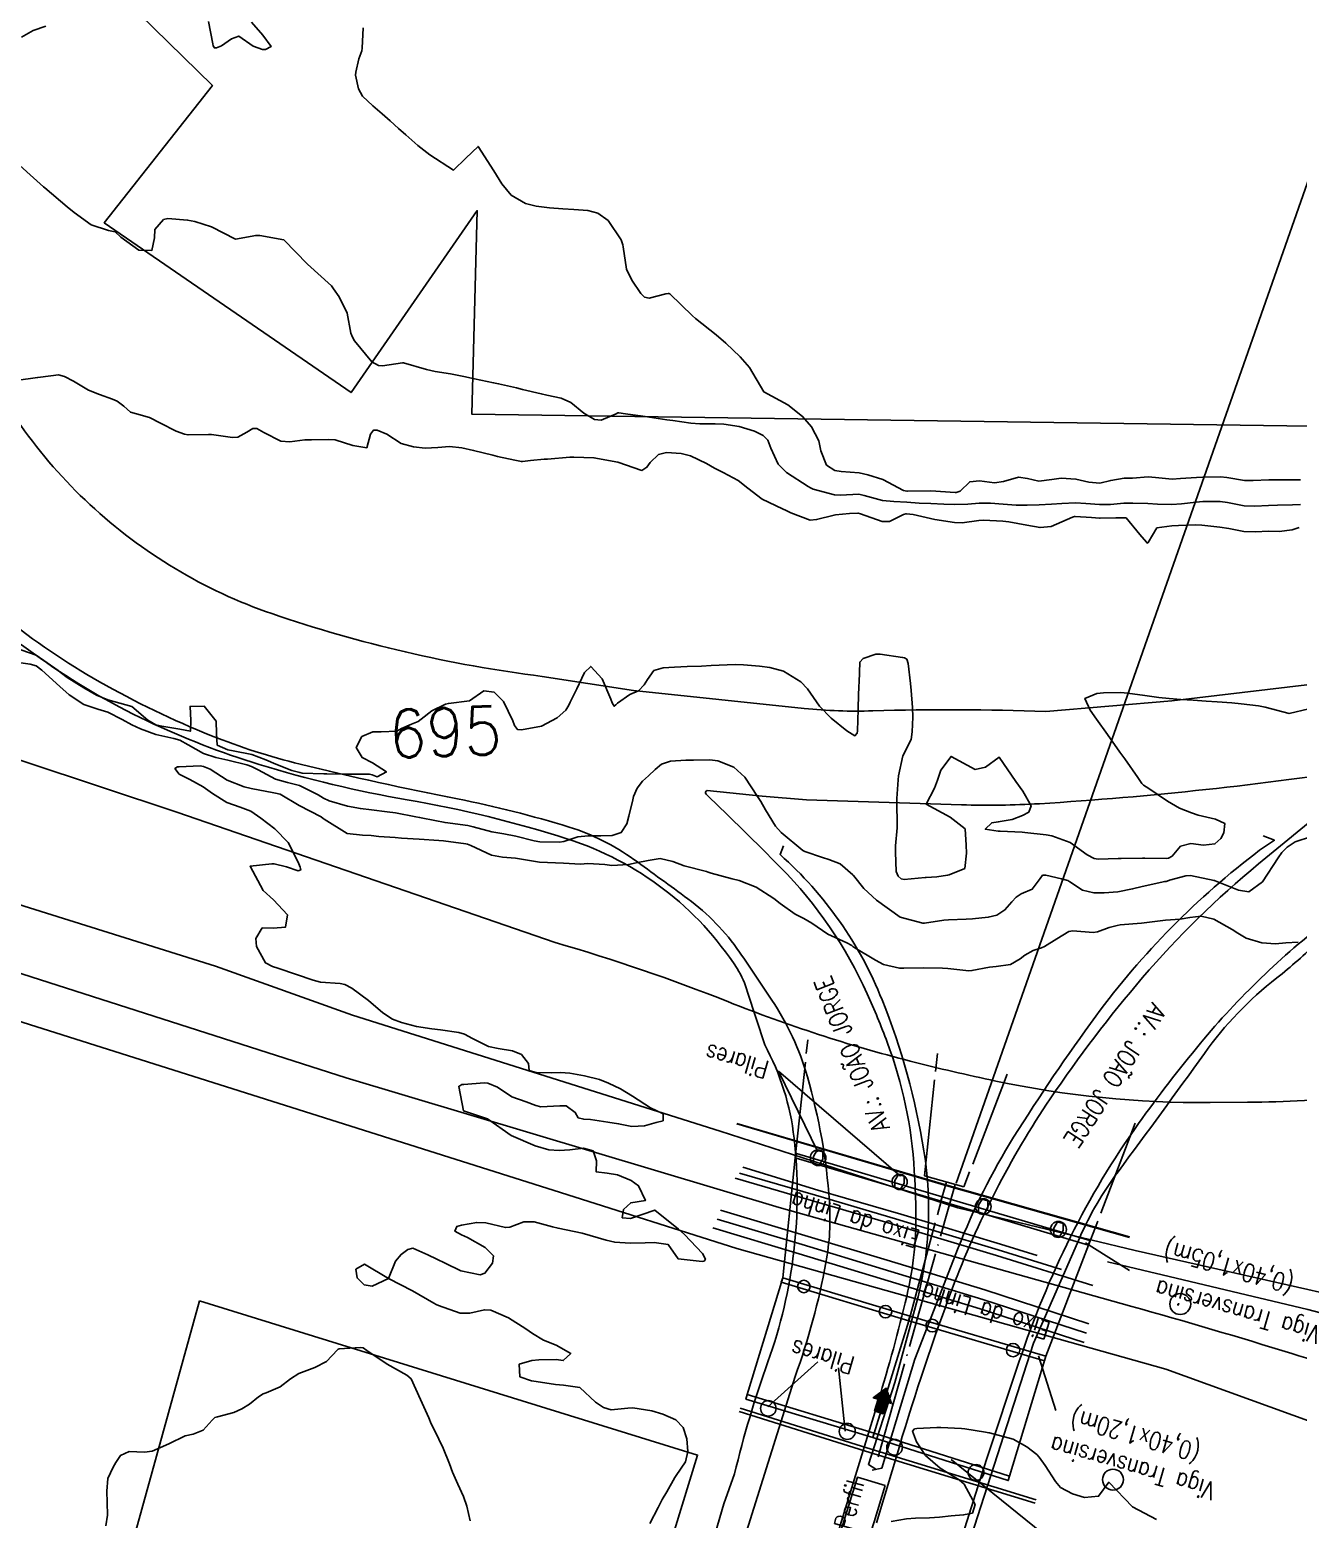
# Model space of a CAD drawing. Header units: metres. Extents: x 286371 to 293043, y 7462578 to 7466404.
# Drawn here: x 288655.3 to 288760.5, y 7465092.8 to 7465216.4 of the extents above; entities that cross this region are included whole.
import ezdxf
from ezdxf.enums import TextEntityAlignment as Align

# ---------------------------------------------------------------- set-up
doc = ezdxf.new("R2010")
doc.units = ezdxf.units.M
doc.header["$MEASUREMENT"] = 0
for name, pattern in [('CONTINUO', [0]), ('TRACEJADO', [8.7, 8, -0.7]), ('TRACO-PONTO', [9.4, 8, -0.7, 0, -0.7])]:
    doc.linetypes.add(name, pattern=pattern)
for name, color, linetype in [('ALINHAMENTO_SEÇÃO', 45, 'CONTINUO'), ('Canteiro', 45, 'Continuous'), ('Cotas', 45, 'Continuous'), ('Curvas de Nivel 1m', 11, 'Continuous'), ('Curvas de Nivel 5m', 15, 'Continuous'), ('Divisas', 45, 'Continuous'), ('Edificações', 30, 'Continuous'), ('EIXO', 45, 'Continuous'), ('Linha Férrea', 20, 'Continuous'), ('MURO', 30, 'Continuous'), ('PILAR', 45, 'Continuous'), ('Pontes_Viadutos_Tubos', 190, 'Continuous'), ('Postes', 20, 'Continuous'), ('TEXTO', 45, 'Continuous'), ('TRILHO', 45, 'Continuous'), ('VIADUTO', 190, 'Continuous'), ('Vias primárias', 230, 'Continuous'), ('VIGA', 190, 'Continuous')]:
    doc.layers.add(name, color=color, linetype=linetype)
doc.styles.add('ROMANS', font='romans', dxfattribs={"height": 0.2})
doc.styles.add('Style-STANDARD', font='STANDARD.shx')

msp = doc.modelspace()

# ---------------------------------------------------------------- hatches: boundary and pattern name
at = {"layer": 'TEXTO'}
msp.add_hatch(color=256, dxfattribs=at).paths.add_polyline_path([(288725.34, 7465101.81), (288725.64, 7465102.77), (288725.23, 7465102.9), (288726.32, 7465103.69), (288726.76, 7465102.42), (288726.35, 7465102.55), (288726.04, 7465101.58)])

# ---------------------------------------------------------------- linework, layer by layer
at = {"layer": 'ALINHAMENTO_SEÇÃO', "linetype": 'TRACO-PONTO', "flags": 128}
msp.add_lwpolyline([(288725.64, 7465098.01), (288732.04, 7465120.6)], dxfattribs=at)
at = {"layer": 'Canteiro'}
msp.add_lwpolyline([(288726.23, 7465095.62), (288723.92, 7465096.31), (288721.84, 7465089.53), (288718.57, 7465079.57), (288712.53, 7465060.3), (288705.9, 7465039.7), (288700.42, 7465021.98), (288698.7, 7465016.23, 0.81472), (288700.22, 7465015.41), (288706.95, 7465035.9), (288718.13, 7465070.26), (288725.32, 7465092.6)], format="xyb", close=True, dxfattribs=at)
at = {"layer": 'Curvas de Nivel 1m', "flags": 128}
for points, elevation in [([(288670.09, 7465217.04), (288670.46, 7465215.18), (288670.48, 7465215.04), (288670.59, 7465214.85), (288670.77, 7465214.85), (288671.18, 7465215.03), (288672.02, 7465215.6), (288672.61, 7465215.83), (288673.8, 7465214.99), (288674.58, 7465214.72), (288674.83, 7465214.72), (288675.29, 7465214.96), (288674.6, 7465215.92), (288673.67, 7465216.99)], 692), ([(288654.6, 7465215.74), (288655.56, 7465216.31), (288656.62, 7465216.65)], 692), ([(288682.94, 7465216.51), (288682.84, 7465214.84), (288682.81, 7465214.61), (288682.57, 7465213.94), (288682.31, 7465212.85), (288682.3, 7465212.6), (288682.53, 7465211.47), (288682.88, 7465210.84), (288683.74, 7465210.06), (288684.5, 7465209.39), (288685.16, 7465208.8), (288685.87, 7465208.18), (288686.48, 7465207.65), (288687.46, 7465206.77), (288688.45, 7465205.99), (288690.43, 7465204.72), (288691.45, 7465205.71), (288692.46, 7465206.69), (288693.77, 7465204.67), (288694.42, 7465203.59), (288695.19, 7465202.65), (288696.39, 7465201.96), (288697.27, 7465201.74), (288698.39, 7465201.58), (288699.48, 7465201.5), (288700.39, 7465201.46), (288701.56, 7465201.38), (288702.38, 7465201.15), (288703.25, 7465200.53), (288704.34, 7465198.93), (288704.46, 7465198.51), (288704.48, 7465198.37), (288704.77, 7465196.51), (288705.21, 7465195.58), (288705.96, 7465194.49), (288706.27, 7465194.17), (288706.66, 7465194.09), (288708.04, 7465194.46), (288708.23, 7465194.5), (288708.27, 7465194.5), (288708.37, 7465194.45), (288710.25, 7465192.64), (288710.5, 7465192.42), (288712.22, 7465191.06), (288713.01, 7465190.38), (288714.2, 7465189.24), (288714.96, 7465188.35), (288716.15, 7465186.33), (288718.14, 7465185.26), (288719.37, 7465184.29), (288720.11, 7465183.42), (288720.73, 7465182.26), (288720.9, 7465181.45), (288721.36, 7465180.26), (288722.06, 7465179.8), (288722.57, 7465179.73), (288724.06, 7465179.62), (288724.8, 7465179.45), (288726.04, 7465179.05), (288727.75, 7465178.16), (288728.02, 7465178.1), (288728.08, 7465178.09), (288730.02, 7465178.12), (288732.02, 7465177.99), (288732.12, 7465177.99), (288732.45, 7465178.09), (288733.24, 7465178.87), (288734.04, 7465178.96), (288735.3, 7465178.78), (288736.04, 7465178.9), (288737.28, 7465179.25), (288738.04, 7465179.14), (288738.98, 7465178.93), (288740.04, 7465179.05), (288740.83, 7465179.17), (288742.04, 7465179.1), (288743.11, 7465178.84), (288744.04, 7465178.76), (288744.94, 7465178.99), (288746.04, 7465179.16), (288746.73, 7465179.18), (288748.05, 7465179.27), (288748.65, 7465179.23), (288750.04, 7465179.09), (288750.71, 7465179.14), (288752.05, 7465179.22), (288752.57, 7465179.25), (288754.05, 7465179.29), (288754.57, 7465179.22), (288756.04, 7465178.99), (288756.76, 7465178.99), (288758.04, 7465179.03), (288758.7, 7465179.03), (288760.04, 7465179.04), (288760.67, 7465179.03)], 692), ([(288654.44, 7465205.1), (288655.59, 7465204.09), (288656.41, 7465203.34), (288656.52, 7465203.24), (288658.38, 7465201.68), (288658.95, 7465201.21), (288660.36, 7465200.19), (288661.8, 7465199.71), (288662.35, 7465199.61), (288662.82, 7465199.15), (288664.33, 7465198.07), (288665.39, 7465198.05), (288665.61, 7465199.11), (288665.66, 7465199.8), (288666.37, 7465200.62), (288666.74, 7465200.72), (288668.37, 7465200.57), (288668.96, 7465200.46), (288670.36, 7465200.01), (288672.34, 7465199), (288674.02, 7465199.31), (288674.35, 7465199.29), (288676.34, 7465198.94), (288678.31, 7465196.91), (288680.29, 7465195.12), (288680.48, 7465194.88), (288680.94, 7465194.2), (288681.6, 7465192.86), (288681.9, 7465191.19), (288682.03, 7465190.86), (288682.22, 7465190.56), (288683.65, 7465188.83), (288684.19, 7465188.51), (288684.52, 7465188.49), (288686.19, 7465188.73), (288686.26, 7465188.73), (288688.18, 7465188.19), (288688.9, 7465188.02), (288690.17, 7465187.81), (288691.29, 7465187.6), (288692.16, 7465187.42), (288693.75, 7465187.09), (288694.16, 7465187), (288695.64, 7465186.65), (288696.15, 7465186.53), (288697.7, 7465186.17), (288698.15, 7465186.06), (288699.35, 7465185.8), (288700.14, 7465185.45), (288701.23, 7465184.56), (288702.12, 7465184.04), (288702.66, 7465183.99), (288703.92, 7465184.52), (288704.05, 7465184.59), (288704.13, 7465184.6), (288704.7, 7465184.51), (288706.12, 7465184.3), (288706.33, 7465184.28), (288708.12, 7465184.02), (288708.62, 7465183.94), (288710.11, 7465183.72), (288710.85, 7465183.68), (288712.11, 7465183.68), (288712.85, 7465183.65), (288714.11, 7465183.46), (288715.38, 7465183.07), (288716.1, 7465182.7), (288716.49, 7465182.33), (288716.75, 7465181.66), (288717.35, 7465180.32), (288718.05, 7465179.65), (288719.83, 7465178.49), (288720.04, 7465178.36), (288720.25, 7465178.27), (288722.02, 7465177.79), (288722.51, 7465177.75), (288724.03, 7465177.83), (288724.49, 7465177.74), (288726.01, 7465177.33), (288726.94, 7465177.24), (288728.01, 7465177.17), (288729.05, 7465177.1), (288730.01, 7465177.07), (288731.1, 7465177.01), (288732.01, 7465176.98), (288733.07, 7465177.02), (288734.01, 7465177.1), (288734.96, 7465177.1), (288736.01, 7465177.02), (288737.08, 7465176.94), (288738.01, 7465176.94), (288739, 7465176.97), (288740.01, 7465177.02), (288740.88, 7465177.08), (288742.01, 7465177.12), (288742.86, 7465177.07), (288744.01, 7465176.99), (288744.9, 7465177), (288746.01, 7465177.1), (288746.76, 7465177.11), (288748.01, 7465177.06), (288748.82, 7465177.02), (288750.01, 7465176.99), (288750.79, 7465177.03), (288752.02, 7465177.19), (288752.56, 7465177.23), (288754.02, 7465177.23), (288754.61, 7465177.15), (288756.01, 7465176.87), (288756.88, 7465176.84), (288758.01, 7465176.91), (288758.76, 7465176.93), (288760.01, 7465176.96), (288760.67, 7465177)], 693), ([(288654.16, 7465187.28), (288655.92, 7465187.51), (288656.17, 7465187.56), (288657.66, 7465187.74), (288658.17, 7465187.61), (288658.89, 7465187.21), (288660.15, 7465186.47), (288661.07, 7465186.1), (288662.14, 7465185.73), (288662.53, 7465185.55), (288663.07, 7465185.15), (288663.64, 7465184.65), (288664.12, 7465184.52), (288665.21, 7465184.2), (288666.11, 7465183.74), (288667.41, 7465183.07), (288668.1, 7465182.81), (288668.4, 7465182.76), (288670.1, 7465182.8), (288670.34, 7465182.79), (288672.1, 7465182.55), (288672.53, 7465182.57), (288673.28, 7465182.99), (288673.79, 7465183.3), (288674.11, 7465183.3), (288674.68, 7465182.97), (288676.09, 7465182.23), (288676.84, 7465182.18), (288678.09, 7465182.35), (288678.65, 7465182.35), (288680.09, 7465182.38), (288680.61, 7465182.35), (288682.08, 7465181.88), (288683.22, 7465181.69), (288683.54, 7465182.83), (288683.78, 7465183.15), (288684.1, 7465183.16), (288684.89, 7465182.81), (288686.08, 7465182.04), (288687.09, 7465181.76), (288688.08, 7465181.66), (288689.11, 7465181.71), (288690.08, 7465181.81), (288691.1, 7465181.69), (288692.08, 7465181.47), (288693.68, 7465181.07), (288694.07, 7465180.98), (288695.51, 7465180.65), (288696.06, 7465180.55), (288696.15, 7465180.55), (288696.8, 7465180.63), (288697.93, 7465180.75), (288698.07, 7465180.76), (288698.22, 7465180.76), (288700.07, 7465180.9), (288700.4, 7465180.91), (288702.07, 7465180.86), (288704.06, 7465180.51), (288706.05, 7465179.81), (288706.46, 7465180.08), (288706.72, 7465180.47), (288707.42, 7465181.12), (288708.08, 7465181.29), (288709.29, 7465181.22), (288710.07, 7465181.03), (288711.4, 7465180.4), (288712.06, 7465180.01), (288712.8, 7465179.63), (288714.04, 7465178.97), (288714.84, 7465178.35), (288716.02, 7465177.42), (288717.7, 7465176.62), (288718.01, 7465176.49), (288718.4, 7465176.3), (288719.99, 7465175.7), (288720.53, 7465175.73), (288721.99, 7465176.11), (288722.11, 7465176.13), (288723.27, 7465176.23), (288723.95, 7465176.26), (288723.99, 7465176.26), (288724.18, 7465176.21), (288725.98, 7465175.57), (288726.59, 7465175.57), (288727.74, 7465176.16), (288727.95, 7465176.2), (288727.99, 7465176.21), (288728.55, 7465176.15), (288729.99, 7465175.83), (288730.35, 7465175.75), (288731.98, 7465175.48), (288732.6, 7465175.47), (288733.99, 7465175.66), (288734.37, 7465175.68), (288735.99, 7465175.6), (288736.47, 7465175.54), (288737.98, 7465175.26), (288739.07, 7465175.07), (288739.98, 7465175.15), (288741.76, 7465175.94), (288741.94, 7465175.99), (288741.99, 7465175.99), (288743.33, 7465175.91), (288743.99, 7465175.85), (288744.05, 7465175.85), (288745.35, 7465175.88), (288745.98, 7465175.88), (288746.2, 7465175.87), (288747.34, 7465174.49), (288747.9, 7465173.85), (288747.96, 7465173.79), (288748.01, 7465173.8), (288748.04, 7465173.84), (288748.76, 7465175.05), (288749.99, 7465175.23), (288750.54, 7465175.25), (288751.99, 7465175.31), (288752.5, 7465175.26), (288753.98, 7465175.11), (288754.74, 7465174.99), (288755.98, 7465174.74), (288756.97, 7465174.72), (288757.98, 7465174.78), (288758.91, 7465174.75), (288759.98, 7465174.88), (288760.57, 7465175.07)], 694), ([(288653.8, 7465163.96), (288655.31, 7465163.75), (288655.8, 7465163.6), (288656.29, 7465163.25), (288657.77, 7465161.88), (288658.53, 7465161.21), (288659.75, 7465160.4), (288660.91, 7465160.02), (288661.74, 7465159.75), (288662.95, 7465159.15), (288663.73, 7465158.72), (288664.47, 7465158.37), (288665.72, 7465157.91), (288667.22, 7465157.57), (288667.71, 7465157.45), (288668.41, 7465157.06), (288669.69, 7465156.33), (288670.72, 7465156), (288671.69, 7465155.77), (288673.28, 7465155.39), (288673.68, 7465155.27), (288674.22, 7465154.98), (288675.66, 7465154.21), (288676.66, 7465153.94), (288677.66, 7465153.68), (288679.19, 7465152.9), (288679.64, 7465152.63), (288680.11, 7465152.42), (288681.63, 7465151.98), (288682.7, 7465151.77), (288683.62, 7465151.66), (288684.91, 7465151.51), (288685.61, 7465151.41), (288687.29, 7465151.09), (288687.61, 7465151.03), (288689.02, 7465150.74), (288689.6, 7465150.63), (288689.72, 7465150.61), (288691.6, 7465150.35), (288692.05, 7465150.25), (288693.59, 7465149.84), (288694.59, 7465149.66), (288695.59, 7465149.47), (288697.12, 7465149.08), (288697.58, 7465149.01), (288699.2, 7465148.97), (288699.58, 7465149.04), (288700.74, 7465149.41), (288701.59, 7465149.51), (288702.63, 7465149.5), (288703.59, 7465149.52), (288704.33, 7465149.77), (288704.81, 7465150.51), (288704.97, 7465151.15), (288705.29, 7465152.5), (288705.36, 7465152.78), (288705.65, 7465153.46), (288706.11, 7465154.03), (288706.6, 7465154.48), (288707.14, 7465155.01), (288707.68, 7465155.45), (288708.42, 7465155.71), (288709.68, 7465155.77), (288710.33, 7465155.78), (288711.69, 7465155.81), (288712.34, 7465155.74), (288713.68, 7465155.21), (288714.58, 7465154.36), (288715.64, 7465152.77), (288715.9, 7465152.34), (288716.29, 7465151.67), (288717.14, 7465150.32), (288717.6, 7465149.79), (288719.39, 7465148.29), (288719.57, 7465148.2), (288721.02, 7465147.71), (288721.56, 7465147.54), (288722.49, 7465147.17), (288723.54, 7465146.27), (288723.59, 7465146.21), (288724.46, 7465145.14), (288725.51, 7465144.18), (288727.48, 7465142.75), (288729.34, 7465142.26), (288729.48, 7465142.27), (288731.08, 7465142.51), (288731.48, 7465142.55), (288732.95, 7465142.6), (288733.48, 7465142.63), (288734.77, 7465142.76), (288735.49, 7465142.93), (288736.16, 7465143.36), (288736.74, 7465144.02), (288737.09, 7465144.43), (288737.51, 7465144.69), (288738.42, 7465145.09), (288739.08, 7465145.98), (288739.28, 7465146.24), (288739.54, 7465146.25), (288740.85, 7465145.95), (288741.38, 7465145.8), (288741.53, 7465145.7), (288742.58, 7465144.99), (288743.52, 7465144.78), (288744.4, 7465144.79), (288745.52, 7465144.87), (288746.75, 7465145.1), (288747.53, 7465145.29), (288749.42, 7465145.72), (288749.53, 7465145.73), (288749.61, 7465145.75), (288749.81, 7465145.82), (288751.15, 7465146.19), (288751.54, 7465146.21), (288753.51, 7465145.79), (288753.53, 7465145.79), (288753.59, 7465145.76), (288755.52, 7465145), (288756.38, 7465144.87), (288757.53, 7465145.7), (288758.82, 7465147.68), (288759.13, 7465148.11), (288759.58, 7465148.57), (288760.24, 7465149), (288761.59, 7465149.46)], 696), ([(288706.71, 7465092.47), (288707.39, 7465093.81), (288707.74, 7465094.46), (288708.11, 7465095.11), (288708.77, 7465096.28), (288708.84, 7465096.38), (288708.89, 7465096.44), (288709.65, 7465097.58), (288709.86, 7465098.43), (288709.76, 7465099.5), (288709.47, 7465100.44), (288708.85, 7465101.07), (288707.78, 7465101.54), (288706.86, 7465101.82), (288705.3, 7465102.07), (288704.87, 7465102.04), (288703.5, 7465101.89), (288702.87, 7465102.08), (288702.2, 7465102.54), (288700.89, 7465103.75), (288699.54, 7465103.94), (288698.89, 7465103.99), (288697.28, 7465104.24), (288696.9, 7465104.31), (288695.93, 7465104.64), (288695.88, 7465105.68), (288696.92, 7465105.99), (288697.49, 7465106.05), (288698.93, 7465106.07), (288699.53, 7465105.98), (288700.14, 7465106.58), (288698.94, 7465107.26), (288697.88, 7465107.68), (288696.96, 7465108.23), (288696.43, 7465108.63), (288694.98, 7465109.54), (288693.51, 7465110.16), (288692.99, 7465110.2), (288691.77, 7465109.91), (288690.98, 7465109.92), (288689.18, 7465110.55), (288688.99, 7465110.63), (288688.78, 7465110.75), (288687.01, 7465111.78), (288685.02, 7465112.8), (288683.68, 7465112.16), (288683.02, 7465112.26), (288682.43, 7465112.84), (288682.32, 7465113.56), (288683.04, 7465113.98), (288685.02, 7465112.8), (288685.6, 7465114.24), (288686.08, 7465114.79), (288686.64, 7465115.2), (288687.06, 7465115.32), (288688.28, 7465114.76), (288689.05, 7465114.39), (288689.73, 7465114.05), (288691.03, 7465113.42), (288692.62, 7465113.1), (288693.03, 7465113.23), (288693.66, 7465114.06), (288693.74, 7465114.67), (288693.06, 7465115.37), (288691.59, 7465116.19), (288691.08, 7465116.42), (288690.52, 7465116.72), (288690.7, 7465117.11), (288691.09, 7465117.22), (288692.35, 7465117.44), (288693.09, 7465117.4), (288694.73, 7465117.01), (288695.09, 7465117.05), (288696.25, 7465117.49), (288697.1, 7465117.48), (288698.62, 7465117.07), (288699.09, 7465116.96), (288701.08, 7465116.56), (288703.08, 7465115.96), (288703.8, 7465115.8), (288705.07, 7465115.71), (288706.33, 7465115.74), (288707.07, 7465115.77), (288708.23, 7465115.61), (288709.05, 7465114.43), (288711.05, 7465114.21), (288711.21, 7465114.24), (288711.32, 7465114.4), (288711.06, 7465114.86), (288709.59, 7465116.43), (288709.09, 7465116.88), (288707.11, 7465118.46), (288705.1, 7465117.76), (288704.42, 7465117.83), (288704.52, 7465118.51), (288705.12, 7465119.07), (288706.34, 7465119.26), (288705.77, 7465120.48), (288705.15, 7465120.91), (288704.03, 7465121.39), (288703.16, 7465121.54), (288702.25, 7465121.64), (288702.28, 7465122.54), (288702, 7465123.37), (288701.19, 7465123.59), (288700.07, 7465123.46), (288699.19, 7465123.4), (288698.33, 7465123.47), (288697.19, 7465123.79), (288695.21, 7465124.65), (288693.23, 7465126.04), (288691.24, 7465126.71), (288690.85, 7465128.72), (288691.12, 7465128.87), (288691.28, 7465128.88), (288692.96, 7465129.01), (288693.28, 7465128.99), (288694.07, 7465128.67), (288695.26, 7465127.85), (288696.44, 7465127.45), (288697.25, 7465127.13), (288697.67, 7465127.04), (288699.25, 7465127.12), (288699.77, 7465127.11), (288700.52, 7465126.57), (288700.77, 7465126.11), (288701.23, 7465126), (288701.79, 7465125.98), (288703.22, 7465125.75), (288704.11, 7465125.62), (288705.22, 7465125.4), (288706.26, 7465125.44), (288707.22, 7465125.73), (288707.8, 7465125.88), (288707.8, 7465126.46), (288707.24, 7465126.73), (288706.76, 7465126.95), (288705.26, 7465127.91), (288704.26, 7465128.51), (288703.27, 7465128.99), (288702.53, 7465129.29), (288701.29, 7465129.59), (288700.06, 7465129.81), (288699.29, 7465129.87), (288698.55, 7465129.86), (288697.29, 7465129.88), (288696.71, 7465130.04), (288696.64, 7465130.63), (288696.06, 7465131.38), (288695.32, 7465131.68), (288694.12, 7465131.88), (288693.32, 7465132.04), (288692, 7465132.7), (288691.34, 7465133.07), (288690.87, 7465133.2), (288689.34, 7465133.42), (288688.61, 7465133.5), (288687.35, 7465133.7), (288686.11, 7465134.03), (288685.36, 7465134.31), (288684.56, 7465134.82), (288683.38, 7465135.86), (288681.99, 7465136.86), (288681.4, 7465137.17), (288681.02, 7465137.25), (288679.4, 7465137.37), (288678.78, 7465137.53), (288677.41, 7465138.01), (288675.84, 7465138.53), (288675.42, 7465138.67), (288674.82, 7465138.96), (288674.08, 7465140.34), (288674.02, 7465140.98), (288674.56, 7465141.87), (288675.47, 7465141.85), (288676.48, 7465141.93), (288676.65, 7465142.94), (288675.5, 7465144.19), (288674.64, 7465144.97), (288673.55, 7465146.98), (288675.34, 7465147.17), (288675.56, 7465147.17), (288676.57, 7465146.94), (288677.54, 7465146.61), (288677.77, 7465146.69), (288677.71, 7465146.92), (288677.55, 7465147.32), (288676.72, 7465148.94), (288675.6, 7465150.08), (288674.45, 7465150.97), (288673.62, 7465151.55), (288672.74, 7465151.88), (288671.63, 7465152.27), (288670.42, 7465153.03), (288669.65, 7465153.56), (288668.55, 7465154.17), (288667.67, 7465154.62), (288667.32, 7465155.08), (288667.53, 7465155.23), (288667.68, 7465155.24), (288669.42, 7465155.3), (288669.68, 7465155.25), (288670.25, 7465155.04), (288671.66, 7465154.11), (288673.07, 7465153.57), (288673.65, 7465153.42), (288675.53, 7465153.07), (288675.65, 7465153.05), (288676.05, 7465152.95), (288677.63, 7465152.03), (288679.44, 7465151.08), (288679.61, 7465150.95), (288679.69, 7465150.89), (288681.59, 7465149.69), (288682.87, 7465149.57), (288683.58, 7465149.54), (288684.22, 7465149.46), (288685.58, 7465149.37), (288686.11, 7465149.32), (288687.58, 7465149.24), (288689.2, 7465149.12), (288689.58, 7465149.08), (288691.43, 7465148.85), (288691.58, 7465148.82), (288691.86, 7465148.7), (288693.56, 7465147.89), (288694.49, 7465147.73), (288695.56, 7465147.65), (288696.73, 7465147.45), (288697.55, 7465147.33), (288698.88, 7465147.27), (288699.55, 7465147.23), (288700.95, 7465147.16), (288701.55, 7465147.21), (288702.96, 7465147.12), (288703.55, 7465147.05), (288704.93, 7465147.13), (288705.56, 7465147.26), (288706.58, 7465147.46), (288707.56, 7465147.62), (288708.62, 7465147.38), (288709.55, 7465147.02), (288711.41, 7465146.55), (288711.55, 7465146.48), (288711.78, 7465146.4), (288713.54, 7465145.95), (288714.11, 7465145.79), (288715.53, 7465145.26), (288716.98, 7465144.32), (288717.51, 7465143.88), (288718.77, 7465143.02), (288719.49, 7465142.64), (288720.13, 7465142.27), (288721.47, 7465141.34), (288723.05, 7465140.63), (288723.45, 7465140.4), (288723.55, 7465140.32), (288723.72, 7465140.22), (288725.43, 7465139.19), (288726.09, 7465138.84), (288727.42, 7465138.53), (288727.78, 7465138.52), (288729.42, 7465138.56), (288730.99, 7465138.53), (288731.42, 7465138.51), (288733.16, 7465138.32), (288733.42, 7465138.33), (288734.87, 7465138.6), (288735.42, 7465138.66), (288736.61, 7465138.83), (288737.43, 7465139.3), (288737.82, 7465139.62), (288738.5, 7465139.99), (288739.2, 7465140.23), (288739.45, 7465140.34), (288740.45, 7465140.97), (288741.47, 7465141.58), (288741.78, 7465141.63), (288743.47, 7465141.48), (288743.83, 7465141.55), (288744.8, 7465141.89), (288745.48, 7465142.08), (288745.72, 7465142.13), (288747.48, 7465142.26), (288747.94, 7465142.31), (288749.48, 7465142.5), (288750.69, 7465142.6), (288751.49, 7465142.73), (288752.43, 7465142.84), (288753.49, 7465142.59), (288755.01, 7465141.74), (288755.47, 7465141.44), (288756.17, 7465141.01), (288757.46, 7465140.64), (288758.6, 7465140.54), (288759.46, 7465140.62), (288760.49, 7465140.69)], 697), ([(288661.58, 7465092.29), (288661.72, 7465093.16), (288661.7, 7465094.2), (288661.67, 7465095.16), (288661.74, 7465096.19), (288662.18, 7465097.15), (288662.41, 7465097.53), (288662.8, 7465098.12), (288663.51, 7465098.43), (288664.8, 7465098.38), (288665.43, 7465098.48), (288666.81, 7465099.08), (288668.16, 7465099.73), (288668.83, 7465099.89), (288669.66, 7465100.22), (288670.4, 7465101.03), (288670.63, 7465101.25), (288670.85, 7465101.31), (288672.19, 7465101.67), (288672.86, 7465101.98), (288673.49, 7465102.36), (288674.24, 7465102.97), (288674.63, 7465103.22), (288674.88, 7465103.31), (288676.04, 7465103.8), (288676.9, 7465104.46), (288677.58, 7465104.92), (288678.91, 7465105.42), (288679.89, 7465105.91), (288680.79, 7465106.87), (288680.86, 7465106.94), (288680.94, 7465106.96), (288682.7, 7465107.07), (288682.94, 7465107.03), (288683.22, 7465106.83), (288684.92, 7465105.7), (288686.54, 7465104.78), (288686.9, 7465104.46), (288687.69, 7465102.76), (288688.37, 7465101.24), (288688.58, 7465100.75), (288688.84, 7465100.22), (288689.55, 7465098.73), (288690.09, 7465097.43), (288690.34, 7465096.72), (288690.77, 7465095.72), (288691.24, 7465094.71), (288691.52, 7465093.92), (288691.79, 7465092.7)], 697), ([(288726.72, 7465092.63), (288728, 7465092.87), (288728.73, 7465092.9), (288729.89, 7465092.95), (288730.73, 7465093), (288731.71, 7465093.11), (288732.73, 7465093.19), (288733.46, 7465093.34), (288733.7, 7465094.06), (288732.77, 7465095.74), (288732.37, 7465096.08), (288730.79, 7465097.06), (288729.56, 7465098.12), (288728.82, 7465099.25), (288728.5, 7465100.14), (288728.66, 7465100.31), (288728.84, 7465100.34), (288730.52, 7465100.43), (288730.84, 7465100.43), (288732.56, 7465100.36), (288732.84, 7465100.33), (288734.54, 7465100.05), (288734.83, 7465100), (288734.89, 7465099.99), (288736.83, 7465099.46), (288737.98, 7465098.84), (288738.81, 7465098.19), (288738.99, 7465097.98), (288739.5, 7465097.27), (288740.35, 7465095.96), (288740.77, 7465095.46), (288741.76, 7465094.94), (288742.75, 7465094.64), (288743.93, 7465094.73), (288744.77, 7465095.89), (288746.74, 7465093.86), (288748.73, 7465092.81)], 698)]:
    msp.add_lwpolyline(points, dxfattribs=dict(at, elevation=elevation))
at = {"layer": 'Curvas de Nivel 5m', "elevation": 695, "flags": 128}
msp.add_lwpolyline([(288653.98, 7465165.13), (288655.81, 7465164.49), (288657.63, 7465163.23), (288657.79, 7465163.08), (288658.37, 7465162.63), (288659.77, 7465161.78), (288660.8, 7465161.18), (288661.76, 7465160.78), (288662.26, 7465160.65), (288663.75, 7465160.23), (288665.07, 7465159.11), (288665.73, 7465158.71), (288666.22, 7465158.61), (288667.72, 7465158.35), (288668.6, 7465158.18), (288668.63, 7465159.06), (288668.57, 7465160.24), (288669.75, 7465160.26), (288670.74, 7465159.03), (288670.75, 7465158), (288670.83, 7465157.03), (288671.7, 7465156.64), (288672.14, 7465156.56), (288673.69, 7465156.26), (288674.85, 7465155.8), (288675.68, 7465155.45), (288677.01, 7465154.93), (288677.67, 7465154.75), (288677.88, 7465154.71), (288679.67, 7465154.65), (288679.92, 7465154.64), (288681.67, 7465154.61), (288683.45, 7465154.61), (288683.67, 7465154.56), (288684.09, 7465154.39), (288684.85, 7465154.81), (288683.69, 7465155.56), (288682.84, 7465155.99), (288682.35, 7465156.84), (288682.82, 7465157.74), (288683.72, 7465158.13), (288684.42, 7465158.12), (288685.73, 7465158.2), (288686.12, 7465158.4), (288686.94, 7465158.78), (288687.5, 7465159), (288687.74, 7465159.18), (288688.62, 7465159.88), (288689.76, 7465160.44), (288690, 7465160.49), (288691.76, 7465160.7), (288692.94, 7465161.52), (288693.78, 7465161.43), (288694.57, 7465160.66), (288695.33, 7465159.05), (288695.49, 7465158.65), (288695.72, 7465158.33), (288696.06, 7465158.3), (288697.72, 7465158.61), (288699.03, 7465159.3), (288699.74, 7465159.93), (288700, 7465160.33), (288700.11, 7465160.58), (288700.66, 7465161.69), (288701.07, 7465162.57), (288701.29, 7465163.06), (288701.8, 7465163.56), (288702.76, 7465162.54), (288703.46, 7465160.83), (288703.57, 7465160.53), (288703.75, 7465160.25), (288703.89, 7465160.38), (288704.01, 7465160.52), (288705.04, 7465161.23), (288705.77, 7465161.52), (288706.23, 7465162.03), (288706.5, 7465162.48), (288707.05, 7465163.22), (288707.8, 7465163.44), (288708.76, 7465163.49), (288709.8, 7465163.54), (288710.98, 7465163.59), (288711.8, 7465163.63), (288713.13, 7465163.7), (288713.8, 7465163.71), (288714.47, 7465163.69), (288715.8, 7465163.57), (288716.66, 7465163.46), (288717.8, 7465163.16), (288719.24, 7465162.28), (288719.78, 7465161.7), (288720.79, 7465160.26), (288721.74, 7465159.27), (288723.04, 7465158.22), (288723.72, 7465157.81), (288723.9, 7465158.03), (288723.94, 7465158.21), (288723.98, 7465159.98), (288723.99, 7465160.21), (288724.05, 7465161.94), (288724.06, 7465162.21), (288724.11, 7465163.91), (288724.4, 7465164.21), (288725.45, 7465164.56), (288725.82, 7465164.58), (288727.67, 7465164.31), (288727.82, 7465164.28), (288728.01, 7465164.15), (288728.14, 7465163.81), (288728.32, 7465162.15), (288728.37, 7465161.55), (288728.5, 7465160.14), (288728.53, 7465159.35), (288728.47, 7465158.14), (288728.37, 7465157.49), (288727.69, 7465156.15), (288727.33, 7465154.49), (288727.29, 7465154.16), (288727.19, 7465152.61), (288727.2, 7465152.16), (288727.23, 7465150.54), (288727.21, 7465150.16), (288727.07, 7465148.67), (288727.08, 7465148.16), (288727.15, 7465146.56), (288727.31, 7465146.16), (288727.54, 7465145.94), (288727.8, 7465145.89), (288729.54, 7465146.04), (288729.62, 7465146.05), (288730.51, 7465146.11), (288731.4, 7465146.23), (288731.54, 7465146.26), (288732.82, 7465146.81), (288732.98, 7465148.07), (288732.93, 7465148.72), (288732.85, 7465150.08), (288731.62, 7465151.05), (288729.63, 7465152.12), (288730.32, 7465153.45), (288730.57, 7465154.11), (288730.84, 7465154.94), (288731.69, 7465156.09), (288733.68, 7465155.01), (288734.54, 7465155.19), (288735.69, 7465156.03), (288737.05, 7465154.01), (288737.65, 7465153.2), (288738.33, 7465151.99), (288738.14, 7465151.48), (288737.62, 7465151.19), (288736.76, 7465150.86), (288735.61, 7465150.66), (288735.06, 7465150.59), (288734.53, 7465150.05), (288735.6, 7465149.89), (288735.75, 7465149.88), (288737.59, 7465149.8), (288737.81, 7465149.79), (288739.59, 7465149.58), (288740.05, 7465149.5), (288741.58, 7465148.96), (288742.97, 7465147.92), (288743.56, 7465147.63), (288743.89, 7465147.58), (288745.56, 7465147.62), (288745.81, 7465147.63), (288747.56, 7465147.66), (288747.75, 7465147.66), (288749.56, 7465147.63), (288749.73, 7465147.65), (288750.03, 7465147.82), (288750.73, 7465148.66), (288751.58, 7465148.87), (288752.64, 7465148.72), (288753.58, 7465148.83), (288754.06, 7465149.29), (288754.3, 7465149.75), (288754.39, 7465150.53), (288753.61, 7465150.9), (288752.18, 7465151.22), (288751.62, 7465151.4), (288750.65, 7465151.81), (288749.63, 7465152.39), (288748.08, 7465153.42), (288747.65, 7465153.72), (288747.52, 7465153.86), (288747.18, 7465154.35), (288746.1, 7465155.88), (288745.7, 7465156.44), (288744.66, 7465157.9), (288743.74, 7465159.19), (288743.24, 7465159.92), (288742.79, 7465160.91), (288743.77, 7465161.3), (288744.32, 7465161.36), (288745.78, 7465161.4), (288746.31, 7465161.34), (288747.77, 7465161.15), (288748.93, 7465160.99), (288749.77, 7465160.89), (288750.75, 7465160.82), (288751.76, 7465160.75), (288752.85, 7465160.68), (288753.76, 7465160.62), (288754.97, 7465160.53), (288755.75, 7465160.45), (288757.18, 7465160.28), (288757.75, 7465160.18), (288759.74, 7465159.66), (288761.35, 7465160.04)], dxfattribs=at)
at = {"layer": 'Divisas'}
msp.add_lwpolyline([(288744.67, 7465114.18), (288761.28, 7465110.22), (288778.84, 7465105.6), (288804.46, 7465092.81)], dxfattribs=at)
at = {"layer": 'Edificações'}
msp.add_lwpolyline([(288782.72, 7465183.18), (288691.93, 7465184.48), (288692.39, 7465201.37), (288681.93, 7465186.27), (288661.46, 7465200.36), (288670.42, 7465211.73), (288661.92, 7465220.1)], dxfattribs=at)
msp.add_lwpolyline([(288669.34, 7465110.93), (288710.67, 7465098.15), (288699.55, 7465061.89), (288695.29, 7465063.13), (288683.73, 7465029.7), (288585.15, 7465059.57), (288588.01, 7465069.99), (288652.62, 7465050.62)], close=True, dxfattribs=at)
at = {"layer": 'EIXO', "linetype": 'CONTINUO'}
for points in [[(288740.86, 7465113.55, 697.07), (288735.59, 7465115.18, 697.01), (288730.42, 7465116.72, 696.96), (288727.07, 7465117.74, 696.97), (288720.44, 7465119.69, 697.01), (288714.13, 7465121.53, 696.97)], [(288742.91, 7465108.27, 697.04), (288734.33, 7465111.04, 696.99), (288726.07, 7465113.57, 696.96), (288719.33, 7465115.61, 696.92), (288712.28, 7465117.72, 696.88)]]:
    msp.add_polyline3d(points, dxfattribs=at)
at = {"layer": 'Linha Férrea'}
msp.add_lwpolyline([(288395.39, 7465220.37), (288465.18, 7465199.75), (288518.33, 7465183.65), (288550.13, 7465172.97), (288584.31, 7465160.13), (288624.14, 7465147.83), (288681.52, 7465129.43), (288717.43, 7465118.67), (288746.67, 7465110.48, -0.006695), (288759.95, 7465106.57, -0.00955), (288769.3, 7465103.48), (288776.23, 7465100.8), (288796.23, 7465092.38)], format="xyb", dxfattribs=at)
msp.add_lwpolyline([(288805.66, 7465082.27), (288780.4, 7465093.63), (288768.67, 7465098.32), (288749.5, 7465105.26), (288713.92, 7465115.27), (288699.3, 7465119.93), (288648.14, 7465136.09), (288592.54, 7465153.23), (288567.5, 7465160.83), (288552.82, 7465165.26), (288534.64, 7465170.84), (288514.72, 7465177.02), (288485.9, 7465185.17), (288483.25, 7465186.43), (288463.84, 7465192.33), (288448.64, 7465196.85), (288437.91, 7465199.81), (288426.8, 7465202.51)], dxfattribs=at)
at = {"layer": 'MURO', "linetype": 'CONTINUO'}
for points in [[(288713.92, 7465125.62, 696.96), (288731.34, 7465120.49, 696.87), (288746.49, 7465116.2, 697.3)], [(288713.93, 7465125.66, 0), (288731.35, 7465120.53, 0), (288746.5, 7465116.24, 0)], [(288714.2, 7465102.04, 696.92), (288724.69, 7465098.76, 697.07), (288738.76, 7465094.44, 698.19)], [(288714.11, 7465101.75, 0), (288724.6, 7465098.47, 0), (288738.67, 7465094.15, 0)]]:
    msp.add_polyline3d(points, dxfattribs=at)
at = {"layer": 'PILAR', "linetype": 'CONTINUO'}
for points in [[(288720.74, 7465122.2, 697.23), (288721.05, 7465122.7, 697.2), (288721.05, 7465123.29, 697.2), (288720.57, 7465123.42, 697.2), (288720.27, 7465122.92, 697.2), (288720.27, 7465122.33, 697.23)], [(288727.5, 7465120.19, 697.23), (288727.8, 7465120.69, 697.2), (288727.81, 7465121.28, 697.2), (288727.33, 7465121.41, 697.2), (288727.03, 7465120.91, 697.2), (288727.03, 7465120.32, 697.23)], [(288734.28, 7465119.38, 697.2), (288734.75, 7465119.24, 697.2), (288734.75, 7465118.66, 697.2), (288734.45, 7465118.15, 697.23), (288733.97, 7465118.29, 697.23), (288733.97, 7465118.87, 697.2)], [(288740.51, 7465117.48, 697.2), (288740.98, 7465117.34, 697.2), (288740.98, 7465116.76, 697.2), (288740.68, 7465116.25, 697.23), (288740.2, 7465116.39, 697.23), (288740.2, 7465116.97, 697.2)]]:
    msp.add_polyline3d(points, close=True, dxfattribs=at)
for centre, radius in [((288720.66, 7465122.81), 0.647), ((288727.42, 7465120.8), 0.628), ((288734.36, 7465118.76), 0.653), ((288740.59, 7465116.86), 0.661), ((288719.48, 7465112.13), 0.52), ((288726.25, 7465110.04), 0.515), ((288730.13, 7465108.89), 0.524), ((288736.83, 7465106.85), 0.553), ((288716.53, 7465102.02), 0.645), ((288723.08, 7465100.11), 0.667), ((288727.01, 7465098.79), 0.648), ((288733.76, 7465096.7), 0.652)]:
    msp.add_circle(centre, radius, dxfattribs=at)
at = {"layer": 'Pontes_Viadutos_Tubos'}
for points in [[(288625.97, 7465185.83), (288630.32, 7465182.7), (288637.51, 7465177.65), (288647.14, 7465170.64), (288656.14, 7465164.24, 0.043763), (288665, 7465159.04, 0.03631), (288674.31, 7465155.42, 0.031982), (288686.57, 7465152.5, -0.034812), (288699.89, 7465149.24, -0.173326), (288713.95, 7465138.49, -0.082141), (288714.8, 7465136.55), (288716.23, 7465132.18, -0.097063), (288718.67, 7465124.43, -0.114833), (288716.5, 7465105.88, 0.027726), (288713.73, 7465096.58), (288712.85, 7465094.11), (288709.21, 7465081.7), (288691.1, 7465023.72), (288689.55, 7465023.56)], [(288710.09, 7465017.07), (288709.5, 7465017.65), (288713.32, 7465029.71), (288718.43, 7465045), (288724.29, 7465062.93), (288731.18, 7465084.63), (288738.53, 7465107.42), (288742.36, 7465116.18, -0.057014), (288745.54, 7465121.65, 0.004529), (288752.7, 7465131.46, -0.071512), (288758.7, 7465137.72, 0.031173), (288762.1, 7465140.74, -0.067801), (288768.23, 7465145.43, -0.015572), (288781.15, 7465152.26, -0.023694), (288785.83, 7465154.28, 0.002434), (288787.2, 7465153.75, 2.970551)], [(288725.14, 7465096.9), (288725.95, 7465097.07), (288728.68, 7465106.11), (288732.28, 7465115.33, -0.046377), (288736.88, 7465124.5, -0.019217), (288743.7, 7465134.55, -0.0722), (288757.28, 7465148.31), (288758.51, 7465149.14), (288757.57, 7465149.51)], [(288725.45, 7465096.99), (288724.84, 7465097.37), (288727.02, 7465104.17), (288728.75, 7465110.47, 0.10723), (288729.44, 7465123.37, 0.055388), (288725.97, 7465135.9, 0.116185), (288717.51, 7465147.95), (288717.78, 7465148.68)]]:
    msp.add_lwpolyline(points, format="xyb", dxfattribs=at)
at = {"layer": 'Postes'}
for centre in [(288750.7, 7465110.67), (288745.12, 7465096.11)]:
    msp.add_circle(centre, 0.866, dxfattribs=at)
at = {"layer": 'TEXTO', "linetype": 'CONTINUO'}
msp.add_line((288732.1, 7465120.69), (288805.16, 7465328.81), dxfattribs=at)
at = {"layer": 'TEXTO', "linetype": 'CONTINUO', "flags": 128}
for points in [[(288726.14, 7465101.88), (288725.51, 7465103.1)], [(288726.18, 7465102.02), (288725.59, 7465103.16)], [(288726.22, 7465102.15), (288725.67, 7465103.22)], [(288726.26, 7465102.29), (288725.75, 7465103.28)], [(288726.31, 7465102.42), (288725.83, 7465103.34)], [(288726.35, 7465102.55), (288725.91, 7465103.4)], [(288726.49, 7465102.51), (288726, 7465103.46)], [(288726.62, 7465102.46), (288726.08, 7465103.52)], [(288726.76, 7465102.43), (288726.16, 7465103.58)], [(288726.54, 7465103.06), (288726.24, 7465103.64)], [(288725.26, 7465102.92), (288725.28, 7465102.89)], [(288725.34, 7465102.98), (288725.41, 7465102.85)], [(288725.36, 7465101.87), (288725.4, 7465101.79)], [(288725.4, 7465102), (288725.53, 7465101.74)], [(288725.42, 7465103.04), (288725.55, 7465102.8)], [(288725.44, 7465102.14), (288725.67, 7465101.7)], [(288725.48, 7465102.27), (288725.8, 7465101.66)], [(288725.94, 7465101.62), (288725.53, 7465102.41)], [(288726.05, 7465101.61), (288725.57, 7465102.54)], [(288726.09, 7465101.75), (288725.61, 7465102.68)]]:
    msp.add_lwpolyline(points, dxfattribs=at)
at = {"layer": 'TEXTO', "linetype": 'CONTINUO'}
for points in [[(288720.65, 7465123.29, 0), (288717.38, 7465129.98, 0), (288727.5, 7465121.29, 0)], [(288742.85, 7465115.76, 0), (288746.5, 7465113.45, 0)], [(288716.48, 7465102.14, 0), (288720.65, 7465105.88, 0)], [(288738.93, 7465106.37, 0), (288740.38, 7465101.85, 0)], [(288722.92, 7465100.14, 0), (288722.35, 7465105.38, 0)], [(288731.7, 7465097.77, 0), (288744.81, 7465087.2, 0)]]:
    msp.add_polyline3d(points, dxfattribs=at)
msp.add_polyline3d([(288725.34, 7465101.81, 0), (288725.64, 7465102.77, 0), (288725.23, 7465102.9, 0), (288726.32, 7465103.69, 0), (288726.76, 7465102.42, 0), (288726.35, 7465102.55, 0), (288726.04, 7465101.58, 0)], close=True, dxfattribs=at)
at = {"layer": 'TRILHO', "linetype": 'CONTINUO'}
for points in [[(288738.83, 7465114.71, 697.23), (288735.79, 7465115.63, 697.2), (288730.66, 7465117.19, 697.13), (288727.53, 7465118.12, 697.15), (288720.63, 7465120.11, 697.18), (288714.42, 7465122.02, 697.15)], [(288743.45, 7465112.22, 697.29), (288735.45, 7465114.7, 697.2), (288730.28, 7465116.25, 697.15), (288726.93, 7465117.26, 697.15), (288720.3, 7465119.21, 697.2), (288713.79, 7465121.11, 697.15)], [(288712.57, 7465118.46, 697.07), (288719.56, 7465116.37, 697.11), (288726.38, 7465114.32, 697.15), (288734.49, 7465111.84, 697.18), (288743.13, 7465109.03, 697.24)], [(288711.93, 7465116.98, 697.05), (288719.1, 7465114.84, 697.11), (288725.84, 7465112.8, 697.14), (288734.09, 7465110.28, 697.17), (288742.72, 7465107.49, 697.2)]]:
    msp.add_polyline3d(points, dxfattribs=at)
at = {"layer": 'VIADUTO', "linetype": 'TRACEJADO', "flags": 128}
for points in [[(288718.77, 7465122.79), (288719.8, 7465132.59)], [(288729.49, 7465121.32), (288730.56, 7465131.46)], [(288736.35, 7465129.75), (288732.76, 7465120.4)], [(288746.97, 7465125.68), (288743.08, 7465115.55)], [(288729.49, 7465121.32), (288732.76, 7465120.4)], [(288730.95, 7465119.57), (288731.3, 7465120.81)]]:
    msp.add_lwpolyline(points, dxfattribs=at)
at = {"layer": 'VIADUTO', "linetype": 'CONTINUO'}
for points in [[(288714.79, 7465103.17, 704.03), (288717.73, 7465112.86, 704.29), (288718.77, 7465122.79, 704.03)], [(288743.08, 7465115.55, 704.05), (288739.55, 7465106.35, 704.3), (288736.55, 7465096.41, 703.96)]]:
    msp.add_polyline3d(points, dxfattribs=at)
at = {"layer": 'Vias primárias'}
for points in [[(288729.78, 7465082.51), (288734.64, 7465097.78), (288737.35, 7465105.94, -0.034797), (288741.6, 7465116.24, -0.039751), (288747.24, 7465125.64, -0.018373), (288752.37, 7465132.3, -0.055346), (288763, 7465142.55, -0.033619), (288773.56, 7465149.6, -0.055358), (288786.64, 7465155.31, 0.001827), (288796.41, 7465158.38, 0.008109), (288809.32, 7465162.72, 0.03109), (288822.9, 7465168.5, 0.008099), (288832.11, 7465173.31, 0.084057), (288843.48, 7465182.22, 0.069404), (288854.45, 7465198.27, 0.081426), (288858.59, 7465211.73, 0.033831), (288859.49, 7465224.93, -0.070643), (288860.58, 7465232.54, -0.024724), (288864.31, 7465243.36, -0.083154), (288871.61, 7465255.33, 0.027995), (288874.28, 7465258.79, -0.074861), (288877.84, 7465262.61, 0.011892), (288887.9, 7465270.97)], [(288650.22, 7465191.11, 0.101774), (288660.26, 7465176.99, 0.104965), (288675.35, 7465167.94, 0.051599), (288697.78, 7465162.73), (288705.34, 7465161.57), (288719.5, 7465160.08, 0.033753), (288725.21, 7465159.87, -0.016872), (288739.54, 7465159.82), (288750, 7465160.7), (288761.68, 7465162.09), (288777.94, 7465165.01, 0.026654), (288787.1, 7465167.17, 0.015736), (288795.54, 7465169.93), (288806.17, 7465173.74), (288821.84, 7465180.29), (288829.07, 7465184.64, 0.05365), (288832.39, 7465187.15, 0.072054), (288842.43, 7465199.8, 0.072424), (288846.42, 7465209.72, 0.076486), (288847.68, 7465224.46, 0.085992)], [(288711.47, 7465081.4), (288718.76, 7465104.67, 0.041585), (288721.31, 7465114.1, 0.062786), (288721.6, 7465119.18, 0.052748), (288719.77, 7465129.53, 0.076939), (288716.83, 7465135.89, 0.003763), (288714.15, 7465139.85, 0.083632), (288709.86, 7465144.28, 0.002129), (288705.39, 7465147.54, 0.081534), (288700.01, 7465150.23, 0.02657), (288690.74, 7465152.57, -0.011345), (288677.7, 7465155.45, -0.035223), (288670.34, 7465157.81, -0.03419), (288661.05, 7465162.29, -0.039939), (288653.13, 7465167.67, 0.025832)], [(288648.53, 7465157.74), (288667.48, 7465151.47), (288698.84, 7465140.66, -0.024579), (288713.22, 7465135.74, 0.032095), (288728.31, 7465130.82, 0.01068), (288735.4, 7465129.17, 0.054179), (288753.17, 7465127.39), (288756.28, 7465127.42, 0.058695), (288774.97, 7465129.61, 0.013988)], [(288725.51, 7465092.54), (288727.4, 7465098.86, -0.017784), (288731.79, 7465111.94, -0.05845), (288739.92, 7465127.7, -0.02925), (288747.58, 7465137.76, -0.043173), (288757.19, 7465147.17), (288762.82, 7465151.8), (288766.75, 7465154.83, 0.715315), (288766.58, 7465155.15, -0.02293), (288739.02, 7465152.17, -0.023255), (288732.56, 7465152.08), (288719.69, 7465152.48), (288716.02, 7465152.8), (288711.47, 7465153.26, 0.607634), (288711.38, 7465152.96, -0.007119), (288717.54, 7465146.89, -0.08928), (288724.74, 7465136.39, -0.016055), (288726.39, 7465132.39, -0.075749), (288728.64, 7465121.71, -0.007078), (288728.77, 7465118.71, -0.06533), (288728.01, 7465111.31, -0.016141), (288725.66, 7465102.67), (288721.65, 7465089.59)], [(288829.97, 7465080.44, 0.000611), (288802.57, 7465096.35, 0.03213), (288789.42, 7465102.87, 0.019841), (288776.58, 7465107.65, 0.023583), (288761.27, 7465111.88), (288746.95, 7465115.12), (288732.24, 7465118.64), (288712.53, 7465125.01), (288682.04, 7465134.64), (288670.68, 7465138.69), (288652.4, 7465144.41)]]:
    msp.add_lwpolyline(points, format="xyb", dxfattribs=at)
at = {"layer": 'VIGA', "linetype": 'TRACEJADO', "flags": 128}
msp.add_lwpolyline([(288728.29, 7465109.68), (288730.86, 7465119.21)], dxfattribs=at)
at = {"layer": 'VIGA', "linetype": 'CONTINUO'}
for points in [[(288718.77, 7465122.79, 704.03), (288718.88, 7465123.17, 704.03), (288730.95, 7465119.57, 704.07), (288743.2, 7465115.93, 704.05), (288743.08, 7465115.55, 704.05), (288730.86, 7465119.21, 704.07)], [(288728.29, 7465109.68, 704.27), (288739.55, 7465106.35, 704.3), (288739.44, 7465105.96, 704.3), (288728.18, 7465109.28, 704.27), (288717.61, 7465112.48, 704.29), (288717.73, 7465112.86, 704.29)], [(288714.79, 7465103.17, 704.03), (288714.67, 7465102.79, 704.03), (288725.2, 7465099.61, 704.02), (288736.43, 7465096.03, 703.96), (288736.55, 7465096.41, 703.96), (288725.31, 7465099.96, 704.02)]]:
    msp.add_polyline3d(points, close=True, dxfattribs=at)
for points in [[(288730.93, 7465119.57, 703.03), (288730.85, 7465119.22, 703.04)], [(288730.85, 7465119.22, 703.04), (288730.86, 7465119.21, 704.07), (288730.95, 7465119.57, 704.07), (288730.93, 7465119.57, 703.03)], [(288728.18, 7465109.28, 704.27), (288725.31, 7465099.96, 704.02)], [(288728.17, 7465109.29, 703.05), (288728.18, 7465109.28, 704.27), (288728.29, 7465109.68, 704.27), (288728.28, 7465109.67, 703.05)], [(288728.28, 7465109.67, 703.05), (288728.17, 7465109.29, 703.05)], [(288725.29, 7465099.96, 703.05), (288725.19, 7465099.62, 703.04)], [(288725.19, 7465099.62, 703.04), (288725.2, 7465099.61, 704.02), (288725.31, 7465099.96, 704.02), (288725.29, 7465099.96, 703.05)]]:
    msp.add_polyline3d(points, dxfattribs=at)

# ---------------------------------------------------------------- texts
at = {"layer": 'Cotas', "style": 'Style-STANDARD'}
msp.add_text('695', height=4, rotation=2.1481, dxfattribs=at).set_placement((288689.73, 7465158.11, 695), align=Align.MIDDLE_CENTER)
at = {"layer": 'TEXTO', "style": 'ROMANS', "width": 0.8}
for s, rotation, p in [('AV.: JOÃO JORGE', 111.2114, (288726.62, 7465125.3)), ('AV.: JOÃO JORGE', 237.0379, (288748.37, 7465135.76)), ('Pilares', 164, (288716.69, 7465130.78)), ('Eixo da Linha', 162.7607, (288729.22, 7465116.74)), ('(0,40x1,05m)', 164, (288760.23, 7465112.93)), ('Eixo da Linha', 162.7607, (288740.03, 7465109.12)), ('Viga Transversina', 164, (288762.42, 7465108.8)), ('Pilares', 164, (288723.8, 7465106.26)), ('(0,40x1,20m)', 164, (288752.48, 7465098.98)), ('Viga Transversina', 164, (288753.69, 7465095.84)), ('Alinhamento Perfil', 74.1485, (288720.52, 7465081.71))]:
    msp.add_text(s, height=1.5, rotation=rotation, dxfattribs=at).set_placement(p)

doc.saveas('drawing.dxf')
